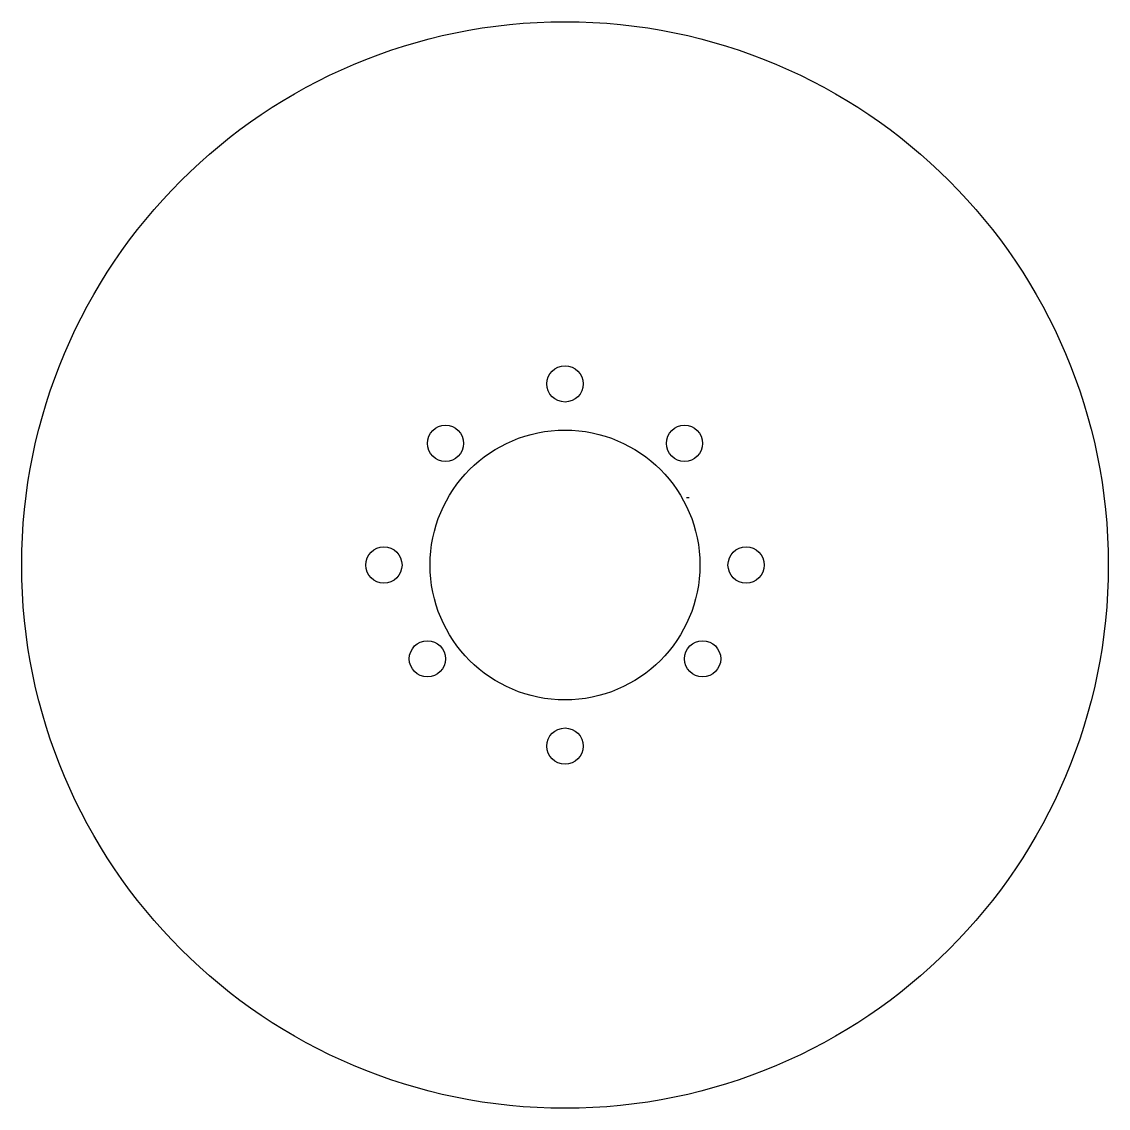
# Model space of a CAD drawing. Header units: millimetres. Extents: x -150 to 150, y -153 to 147.
import ezdxf

# ---------------------------------------------------------------- set-up
doc = ezdxf.new("R2010")
doc.units = ezdxf.units.MM

msp = doc.modelspace()

# ---------------------------------------------------------------- linework, layer by layer
at = {"color": 7, "linetype": 'Continuous'}
for centre, radius in [((0, -3), 150), ((0, 47), 5), ((-33, 30.59), 5), ((0, -3), 37.25), ((33, 30.59), 5), ((-50, -3), 5), ((50, -3), 5), ((-38, -28.9), 5), ((38, -28.9), 5), ((0, -53), 5)]:
    msp.add_circle(centre, radius, dxfattribs=at)
at = {"color": 7, "linetype": 'Continuous', "lineweight": 25}
for centre, radius in [((0, -3), 150), ((0, 47), 5), ((-33, 30.59), 5), ((0, -3), 37.25), ((33, 30.59), 5), ((-50, -3), 5), ((50, -3), 5), ((-38, -28.9), 5), ((38, -28.9), 5), ((0, -53), 5)]:
    msp.add_circle(centre, radius, dxfattribs=at)
at = {"color": 7, "linetype": 'Continuous'}
msp.add_arc((33, 30.59), 15, 272.0961, 274.8043, dxfattribs=at)

doc.saveas('drawing.dxf')
